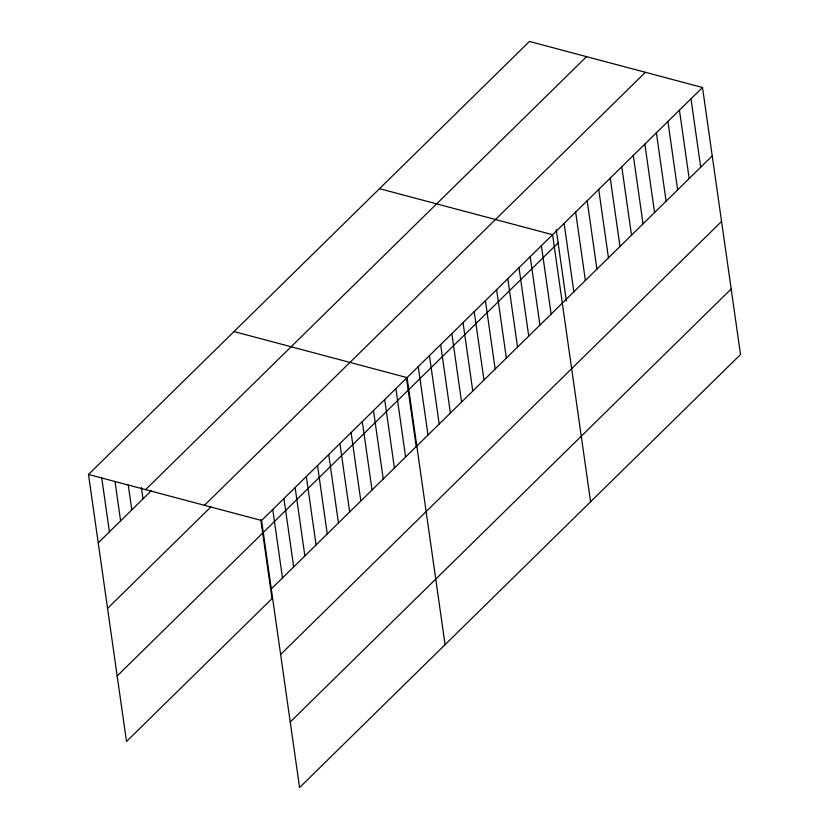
<?xml version="1.0" encoding="UTF-8"?>
<svg xmlns="http://www.w3.org/2000/svg" width="829" height="829" viewBox="0 0 829 829"><rect width="100%" height="100%" fill="white"/><g stroke="black" fill="none" stroke-linecap="round" stroke-linejoin="round"><path stroke-width="1.24" d="M260.793 519.793L272.005 598.611L126.495 741.499L88.485 474.457L529.43 41.45L702.505 87.501L740.515 354.543L299.57 787.55L261.56 520.498L702.505 87.501M145.603 489.649L586.549 56.641M98.226 542.86L151.603 490.436M204.442 505.307L645.397 72.299M107.552 608.413L210.877 506.954M117.169 675.956L558.114 242.949M271.29 588.911L712.235 155.904M280.627 654.454L721.572 221.457M290.233 721.997L731.178 288.989M379.516 188.67L552.58 234.721L590.59 501.763M234.006 331.569L407.07 377.609L445.08 644.661M88.485 474.457L261.56 520.498M690.971 98.817L700.712 167.23M679.438 110.143L689.179 178.546M667.905 121.469L677.645 189.872M656.371 132.795L666.112 201.198M644.848 144.122L654.578 212.525M633.315 155.448L643.045 223.851M621.781 166.774L631.511 235.177M610.248 178.09L619.978 246.503M598.714 189.416L608.445 257.819M587.181 200.742L596.911 269.145M575.647 212.069L585.388 280.471M564.114 223.395L573.855 291.798M556.228 229.674L566.362 300.937M541.389 245.705L551.13 314.118M530.197 256.7L539.928 325.103M519.006 267.694L528.736 336.097M507.814 278.689L517.545 347.092M496.612 289.673L506.353 358.076M485.421 300.668L495.162 369.071M474.229 311.663L483.97 380.065M463.038 322.657L472.768 391.06M451.846 333.641L461.577 402.044M440.655 344.636L450.385 413.039M429.453 355.631L439.194 424.033M418.262 366.615L428.002 435.018M406.469 378.107L416.262 446.893M395.879 388.604L405.609 457.007M384.687 399.599L394.417 468.002M373.496 410.583L383.226 478.986M362.294 421.578L372.034 489.98M351.102 432.572L360.843 500.975M339.911 443.556L349.651 511.959M328.719 454.551L338.45 522.954M317.528 465.546L327.258 533.949M306.336 476.54L316.067 544.943M295.134 487.525L304.875 555.927M283.943 498.519L293.684 566.922M272.751 509.514L282.482 577.917M141.376 487.493L142.992 498.892M128.194 484.55L131.801 509.887M115.024 481.608L120.609 520.881M101.666 477.4L109.418 531.866"/></g></svg>
